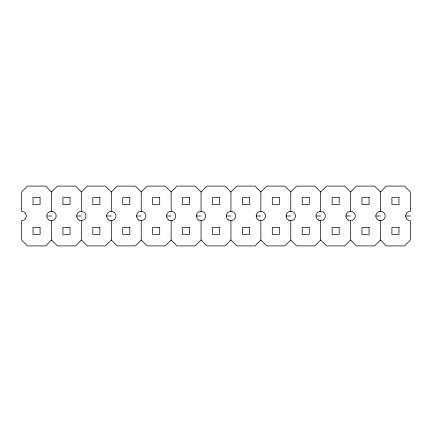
<?xml version="1.0" encoding="UTF-8"?>
<svg xmlns="http://www.w3.org/2000/svg" width="432" height="432" viewBox="0 0 432 432"><rect width="100%" height="100%" fill="white"/><g stroke="black" fill="none" stroke-linecap="round" stroke-linejoin="round"><path stroke-width="0.65" d="M51.505 211.291L51.505 191.981L57.397 186.095L75.53 186.095L81.416 191.981L81.416 211.291M81.416 191.981L87.302 186.095L105.435 186.095L111.321 191.981L111.321 211.291M51.505 220.709L51.505 240.019L45.619 245.905L27.486 245.905L21.6 240.019L21.6 220.709A4.709 4.709 0 0 0 26.309 216A4.709 4.709 0 0 0 21.6 211.291L21.6 191.981L27.486 186.095L45.619 186.095L51.505 191.981M111.321 191.981L117.212 186.095L135.346 186.095L141.232 191.981L141.232 211.291M81.416 220.709L81.416 240.019L75.53 245.905L57.397 245.905L51.505 240.019M141.232 191.981L147.118 186.095L165.251 186.095L171.137 191.981L171.137 211.291M111.321 220.709L111.321 240.019L105.435 245.905L87.302 245.905L81.416 240.019M171.137 191.981L177.028 186.095L195.161 186.095L201.047 191.981L201.047 211.291M141.232 220.709L141.232 240.019L135.346 245.905L117.212 245.905L111.321 240.019M201.047 191.981L206.933 186.095L225.067 186.095L230.953 191.981L230.953 211.291M171.137 220.709L171.137 240.019L165.251 245.905L147.118 245.905L141.232 240.019M230.953 191.981L236.839 186.095L254.972 186.095L260.863 191.981L260.863 211.291M201.047 220.709L201.047 240.019L195.161 245.905L177.028 245.905L171.137 240.019M260.863 191.981L266.749 186.095L284.882 186.095L290.768 191.981L290.768 211.291M230.953 220.709L230.953 240.019L225.067 245.905L206.933 245.905L201.047 240.019M290.768 191.981L296.654 186.095L314.788 186.095L320.679 191.981L320.679 211.291M260.863 220.709L260.863 240.019L254.972 245.905L236.839 245.905L230.953 240.019M320.679 191.981L326.565 186.095L344.698 186.095L350.584 191.981L350.584 211.291M290.768 220.709L290.768 240.019L284.882 245.905L266.749 245.905L260.863 240.019M350.584 191.981L356.47 186.095L374.603 186.095L380.495 191.981L380.495 211.291M320.679 220.709L320.679 240.019L314.788 245.905L296.654 245.905L290.768 240.019M380.495 191.981L386.381 186.095L404.514 186.095L410.4 191.981L410.4 211.291A4.709 4.709 0 0 0 405.691 216A4.709 4.709 0 0 0 410.4 220.709L410.4 240.019L404.514 245.905L386.381 245.905L380.495 240.019L380.495 220.709M350.584 220.709L350.584 240.019L344.698 245.905L326.565 245.905L320.679 240.019M380.495 240.019L374.603 245.905L356.47 245.905L350.584 240.019M46.796 216L51.505 216M76.707 216L81.416 216M106.612 216L111.321 216M136.523 216L141.232 216M166.428 216L171.137 216M196.339 216L201.047 216M226.244 216L230.953 216M256.149 216L260.863 216M286.06 216L290.768 216M315.965 216L320.679 216M345.875 216L350.584 216M375.781 216L380.495 216M405.691 216L410.4 216M40.084 197.516L33.021 197.516L33.021 204.579L40.084 204.579L40.084 197.516M69.995 197.516L62.932 197.516L62.932 204.579L69.995 204.579L69.995 197.516M99.9 197.516L92.837 197.516L92.837 204.579L99.9 204.579L99.9 197.516M129.811 197.516L122.742 197.516L122.742 204.579L129.811 204.579L129.811 197.516M159.716 197.516L152.653 197.516L152.653 204.579L159.716 204.579L159.716 197.516M189.626 197.516L182.558 197.516L182.558 204.579L189.626 204.579L189.626 197.516M219.532 197.516L212.468 197.516L212.468 204.579L219.532 204.579L219.532 197.516M249.442 197.516L242.374 197.516L242.374 204.579L249.442 204.579L249.442 197.516M279.347 197.516L272.284 197.516L272.284 204.579L279.347 204.579L279.347 197.516M309.258 197.516L302.189 197.516L302.189 204.579L309.258 204.579L309.258 197.516M339.163 197.516L332.1 197.516L332.1 204.579L339.163 204.579L339.163 197.516M369.068 197.516L362.005 197.516L362.005 204.579L369.068 204.579L369.068 197.516M398.979 197.516L391.916 197.516L391.916 204.579L398.979 204.579L398.979 197.516M40.084 227.421L33.021 227.421L33.021 234.484L40.084 234.484L40.084 227.421M69.995 227.421L62.932 227.421L62.932 234.484L69.995 234.484L69.995 227.421M99.9 227.421L92.837 227.421L92.837 234.484L99.9 234.484L99.9 227.421M129.811 227.421L122.742 227.421L122.742 234.484L129.811 234.484L129.811 227.421M159.716 227.421L152.653 227.421L152.653 234.484L159.716 234.484L159.716 227.421M189.626 227.421L182.558 227.421L182.558 234.484L189.626 234.484L189.626 227.421M219.532 227.421L212.468 227.421L212.468 234.484L219.532 234.484L219.532 227.421M249.442 227.421L242.374 227.421L242.374 234.484L249.442 234.484L249.442 227.421M279.347 227.421L272.284 227.421L272.284 234.484L279.347 234.484L279.347 227.421M309.258 227.421L302.189 227.421L302.189 234.484L309.258 234.484L309.258 227.421M339.163 227.421L332.1 227.421L332.1 234.484L339.163 234.484L339.163 227.421M369.068 227.421L362.005 227.421L362.005 234.484L369.068 234.484L369.068 227.421M398.979 227.421L391.916 227.421L391.916 234.484L398.979 234.484L398.979 227.421M348.23 220.077A4.709 4.709 0 0 0 355.293 216A4.709 4.709 0 0 0 348.23 211.923A4.709 4.709 0 0 0 348.23 220.077M378.135 220.077A4.709 4.709 0 0 0 385.204 216A4.709 4.709 0 0 0 378.135 211.923A4.709 4.709 0 0 0 378.135 220.077M49.151 220.077A4.709 4.709 0 0 0 56.219 216A4.709 4.709 0 0 0 49.151 211.923A4.709 4.709 0 0 0 49.151 220.077M79.061 220.077A4.709 4.709 0 0 0 86.125 216A4.709 4.709 0 0 0 79.061 211.923A4.709 4.709 0 0 0 79.061 220.077M108.967 220.077A4.709 4.709 0 0 0 116.035 216A4.709 4.709 0 0 0 108.967 211.923A4.709 4.709 0 0 0 108.967 220.077M138.877 220.077A4.709 4.709 0 0 0 145.94 216A4.709 4.709 0 0 0 138.877 211.923A4.709 4.709 0 0 0 138.877 220.077M318.325 220.077A4.709 4.709 0 0 0 325.388 216A4.709 4.709 0 0 0 318.325 211.923A4.709 4.709 0 0 0 318.325 220.077M288.414 220.077A4.709 4.709 0 0 0 295.477 216A4.709 4.709 0 0 0 288.414 211.923A4.709 4.709 0 0 0 288.414 220.077M168.782 220.077A4.709 4.709 0 0 0 175.851 216A4.709 4.709 0 0 0 168.782 211.923A4.709 4.709 0 0 0 168.782 220.077M198.693 220.077A4.709 4.709 0 0 0 205.756 216A4.709 4.709 0 0 0 198.693 211.923A4.709 4.709 0 0 0 198.693 220.077M258.509 220.077A4.709 4.709 0 0 0 265.572 216A4.709 4.709 0 0 0 258.509 211.923A4.709 4.709 0 0 0 258.509 220.077M228.598 220.077A4.709 4.709 0 0 0 235.661 216A4.709 4.709 0 0 0 228.598 211.923A4.709 4.709 0 0 0 228.598 220.077"/></g></svg>
